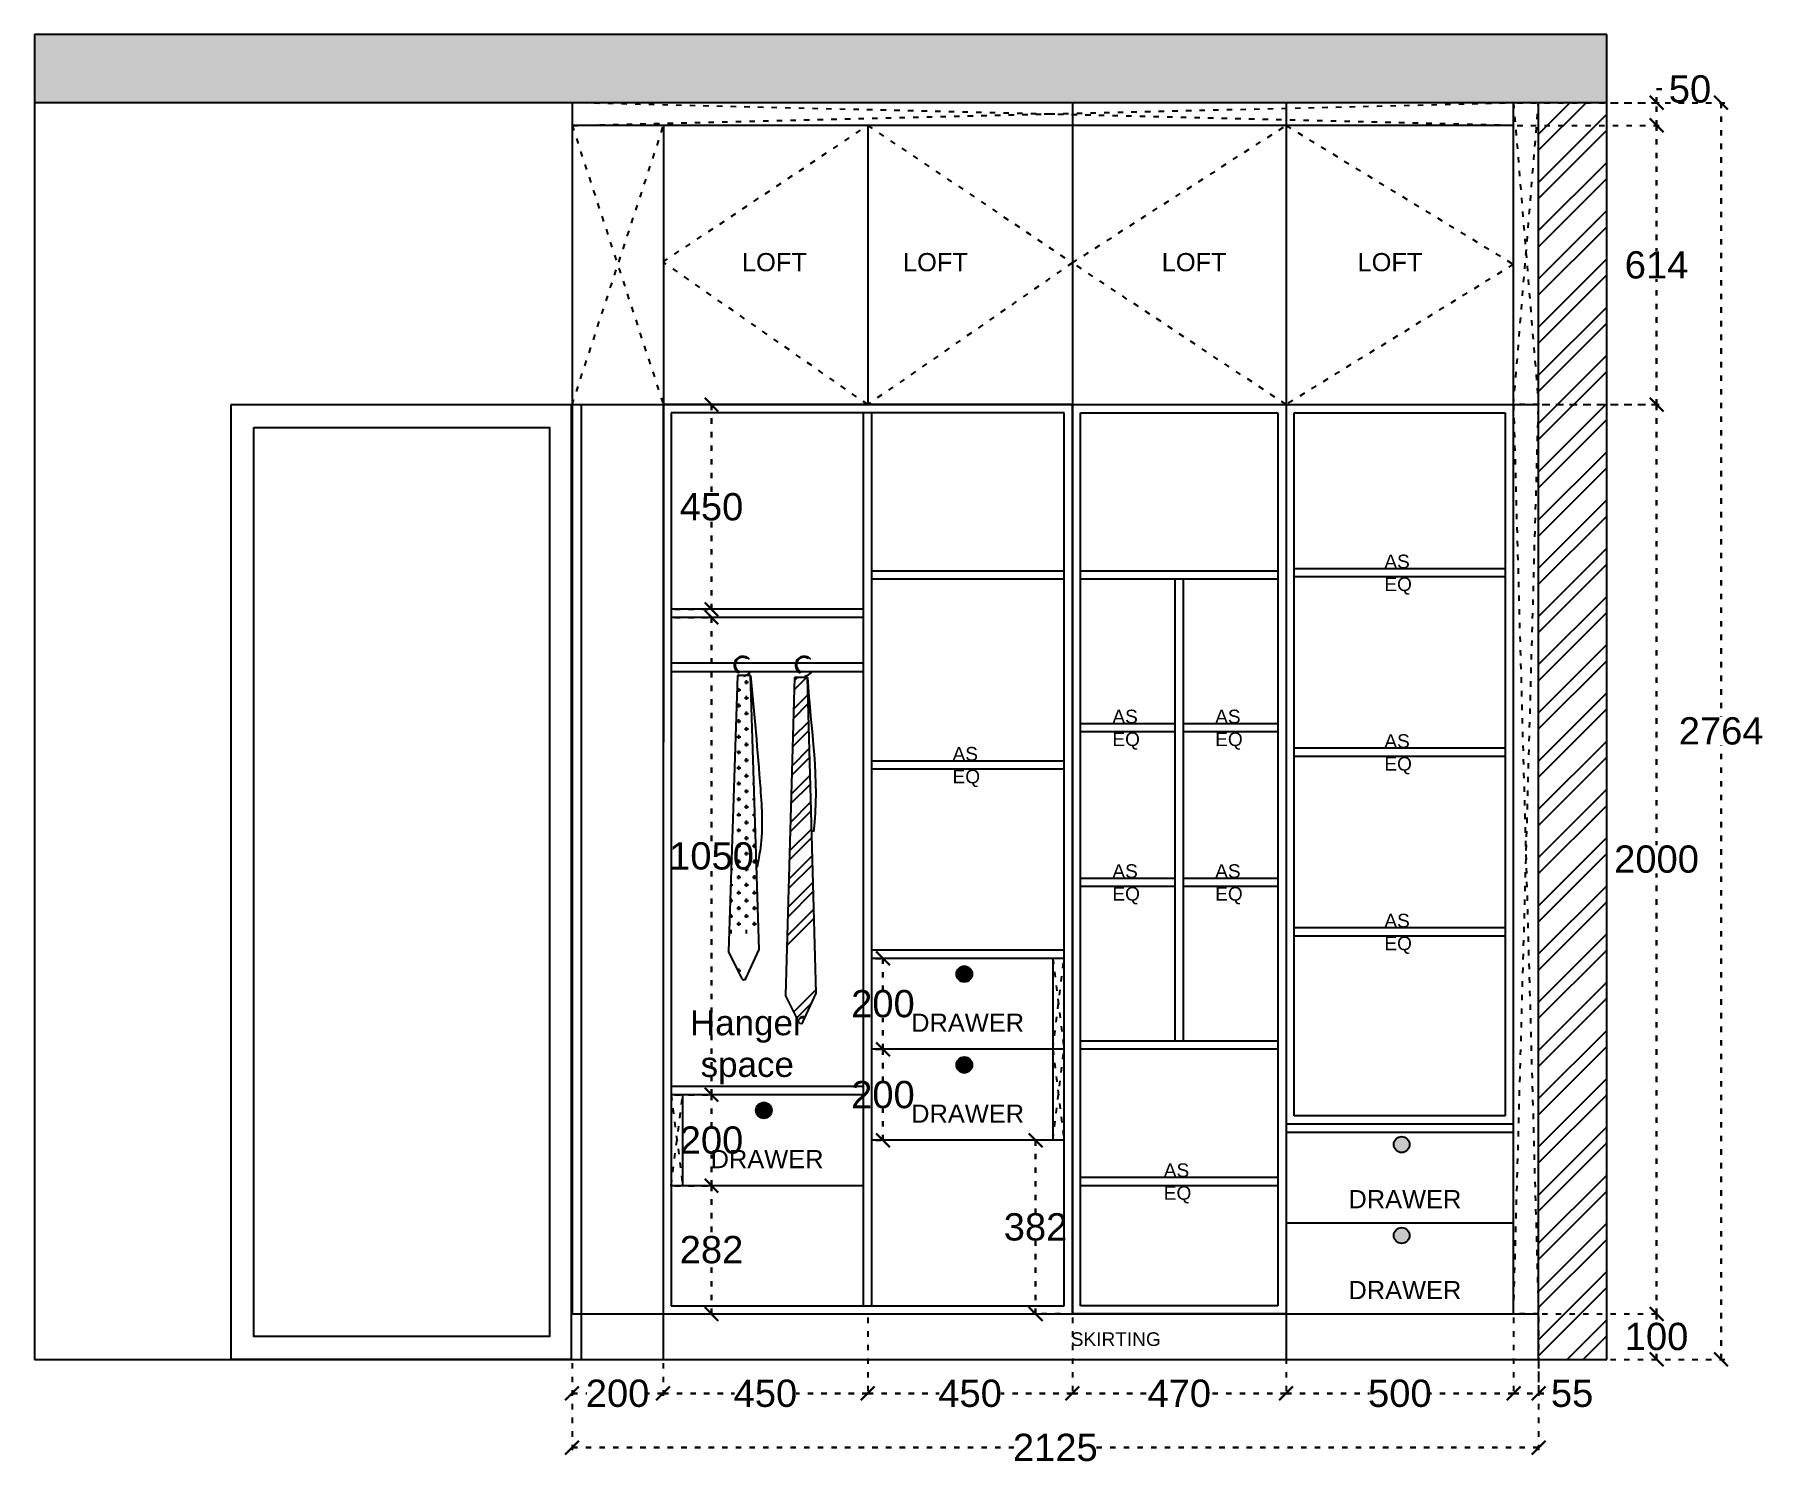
# Model space of a CAD drawing. Header units: millimetres. Extents: x 220712 to 1505573, y -354410 to 241923.
# Drawn here: x 231702 to 235502, y 114550 to 117697 of the extents above; entities that cross this region are included whole.
import ezdxf

# ---------------------------------------------------------------- set-up
doc = ezdxf.new("R2010")
doc.units = ezdxf.units.MM
doc.header["$MEASUREMENT"] = 0
doc.linetypes.add('ACAD_ISO03W100', pattern=[30, 12, -18])
doc.layers.add('Walls', color=253, linetype='Continuous')
doc.layers.add('Words', color=7, linetype='Continuous')
doc.styles.get("Standard").update_dxf_attribs({"font": 'arial.ttf'})
doc.dimstyles.get("Standard").update_dxf_attribs({"dimtxt": 60, "dimasz": 30, "dimexe": 7.75, "dimexo": 8.13, "dimgap": 0.63, "dimtad": 0, "dimtih": 1, "dimtoh": 1, "dimdec": 0, "dimzin": 0, "dimtxsty": 'Standard', "dimblk": 'OBLIQUE', "dimcen": 2.25, "dimclrd": 1, "dimclre": 1, "dimclrt": 1, "dimadec": 0, "dimazin": 0, "dimtfac": 1, "dimtdec": 0, "dimtofl": 0, "dimtmove": 0, "dimatfit": 3, "dimfxl": 1, "dimtolj": 1, "dimtzin": 0, "dimlwd": 30, "dimarcsym": 0})

# ---------------------------------------------------------------- blocks, each defined once
blk = doc.blocks.new('_Oblique')
at = {"color": 0, "linetype": 'ByBlock', "lineweight": -2}
blk.add_line((-0.5, -0.5), (0.5, 0.5), dxfattribs=at)
blk = doc.blocks.new('*D251')
at = {"layer": 'Defpoints', "color": 0, "linetype": 'ACAD_ISO03W100', "transparency": 16777216}
for p in [(233534.5, 114883), (233984.5, 114883), (233534.5, 114708)]:
    blk.add_point(p, dxfattribs=at)
at = {"layer": 'Walls', "color": 1, "linetype": 'ACAD_ISO03W100', "lineweight": -2, "transparency": 16777216}
for p, q in [((233534.5, 114874.9), (233534.5, 114700.2)), ((233984.5, 114874.9), (233984.5, 114700.2))]:
    blk.add_line(p, q, dxfattribs=at)
at = {"layer": 'Walls', "color": 1, "linetype": 'ACAD_ISO03W100', "lineweight": 30, "transparency": 16777216}
for p, q in [((233534.5, 114708), (233691.5, 114708)), ((233984.5, 114708), (233827.5, 114708))]:
    blk.add_line(p, q, dxfattribs=at)
at = {"layer": 'Walls', "color": 1, "linetype": 'ACAD_ISO03W100', "lineweight": 30, "transparency": 16777216, "xscale": 30, "yscale": 30, "zscale": 30, "rotation": 180}
blk.add_blockref('_Oblique', (233534.5, 114708), dxfattribs=at)
at = {"layer": 'Walls', "color": 1, "linetype": 'ACAD_ISO03W100', "lineweight": 30, "transparency": 16777216, "xscale": 30, "yscale": 30, "zscale": 30}
blk.add_blockref('_Oblique', (233984.5, 114708), dxfattribs=at)
at = {"layer": 'Walls', "color": 1, "linetype": 'ACAD_ISO03W100', "transparency": 16777216, "insert": (233759.5, 114708), "char_height": 60, "attachment_point": 5}
blk.add_mtext('\\A1;450', dxfattribs=at)
blk = doc.blocks.new('*D252')
at = {"layer": 'Defpoints', "color": 0, "linetype": 'ACAD_ISO03W100', "transparency": 16777216}
for p in [(233984.5, 114883), (234454.5, 114883), (233984.5, 114708)]:
    blk.add_point(p, dxfattribs=at)
at = {"layer": 'Walls', "color": 1, "linetype": 'ACAD_ISO03W100', "lineweight": -2, "transparency": 16777216}
for p, q in [((233984.5, 114874.9), (233984.5, 114700.2)), ((234454.5, 114874.9), (234454.5, 114700.2))]:
    blk.add_line(p, q, dxfattribs=at)
at = {"layer": 'Walls', "color": 1, "linetype": 'ACAD_ISO03W100', "lineweight": 30, "transparency": 16777216}
for p, q in [((233984.5, 114708), (234151.5, 114708)), ((234454.5, 114708), (234287.5, 114708))]:
    blk.add_line(p, q, dxfattribs=at)
at = {"layer": 'Walls', "color": 1, "linetype": 'ACAD_ISO03W100', "lineweight": 30, "transparency": 16777216, "xscale": 30, "yscale": 30, "zscale": 30, "rotation": 180}
blk.add_blockref('_Oblique', (233984.5, 114708), dxfattribs=at)
at = {"layer": 'Walls', "color": 1, "linetype": 'ACAD_ISO03W100', "lineweight": 30, "transparency": 16777216, "xscale": 30, "yscale": 30, "zscale": 30}
blk.add_blockref('_Oblique', (234454.5, 114708), dxfattribs=at)
at = {"layer": 'Walls', "color": 1, "linetype": 'ACAD_ISO03W100', "transparency": 16777216, "insert": (234219.5, 114708), "char_height": 60, "attachment_point": 5}
blk.add_mtext('\\A1;470', dxfattribs=at)
blk = doc.blocks.new('*D256')
at = {"layer": 'Defpoints', "color": 0, "linetype": 'ACAD_ISO03W100', "transparency": 16777216}
for p in [(234454.5, 114883), (234954.5, 114883), (234454.5, 114708)]:
    blk.add_point(p, dxfattribs=at)
at = {"layer": 'Walls', "color": 1, "linetype": 'ACAD_ISO03W100', "lineweight": -2, "transparency": 16777216}
for p, q in [((234454.5, 114874.9), (234454.5, 114700.2)), ((234954.5, 114874.9), (234954.5, 114700.2))]:
    blk.add_line(p, q, dxfattribs=at)
at = {"layer": 'Walls', "color": 1, "linetype": 'ACAD_ISO03W100', "lineweight": 30, "transparency": 16777216}
for p, q in [((234454.5, 114708), (234637.7, 114708)), ((234954.5, 114708), (234771.3, 114708))]:
    blk.add_line(p, q, dxfattribs=at)
at = {"layer": 'Walls', "color": 1, "linetype": 'ACAD_ISO03W100', "lineweight": 30, "transparency": 16777216, "xscale": 30, "yscale": 30, "zscale": 30, "rotation": 180}
blk.add_blockref('_Oblique', (234454.5, 114708), dxfattribs=at)
at = {"layer": 'Walls', "color": 1, "linetype": 'ACAD_ISO03W100', "lineweight": 30, "transparency": 16777216, "xscale": 30, "yscale": 30, "zscale": 30}
blk.add_blockref('_Oblique', (234954.5, 114708), dxfattribs=at)
at = {"layer": 'Walls', "color": 1, "linetype": 'ACAD_ISO03W100', "transparency": 16777216, "insert": (234704.5, 114708), "char_height": 60, "attachment_point": 5}
blk.add_mtext('\\A1;500', dxfattribs=at)
blk = doc.blocks.new('*D250')
at = {"layer": 'Defpoints', "color": 0, "linetype": 'ACAD_ISO03W100', "transparency": 16777216}
for p in [(233534.5, 114883), (233084.5, 114783), (233534.5, 114708)]:
    blk.add_point(p, dxfattribs=at)
at = {"layer": 'Walls', "color": 1, "linetype": 'ACAD_ISO03W100', "lineweight": -2, "transparency": 16777216}
for p, q in [((233534.5, 114874.9), (233534.5, 114700.2)), ((233084.5, 114774.9), (233084.5, 114700.2))]:
    blk.add_line(p, q, dxfattribs=at)
at = {"layer": 'Walls', "color": 1, "linetype": 'ACAD_ISO03W100', "lineweight": 30, "transparency": 16777216}
for p, q in [((233084.5, 114708), (233241.5, 114708)), ((233534.5, 114708), (233377.5, 114708))]:
    blk.add_line(p, q, dxfattribs=at)
at = {"layer": 'Walls', "color": 1, "linetype": 'ACAD_ISO03W100', "lineweight": 30, "transparency": 16777216, "xscale": 30, "yscale": 30, "zscale": 30, "rotation": 180}
blk.add_blockref('_Oblique', (233084.5, 114708), dxfattribs=at)
at = {"layer": 'Walls', "color": 1, "linetype": 'ACAD_ISO03W100', "lineweight": 30, "transparency": 16777216, "xscale": 30, "yscale": 30, "zscale": 30}
blk.add_blockref('_Oblique', (233534.5, 114708), dxfattribs=at)
at = {"layer": 'Walls', "color": 1, "linetype": 'ACAD_ISO03W100', "transparency": 16777216, "insert": (233309.5, 114708), "char_height": 60, "attachment_point": 5}
blk.add_mtext('\\A1;450', dxfattribs=at)
blk = doc.blocks.new('*D255')
at = {"layer": 'Defpoints', "color": 0, "linetype": 'ACAD_ISO03W100', "transparency": 16777216}
for p in [(234954.5, 114883), (235009.5, 114884.5), (235009.5, 114708)]:
    blk.add_point(p, dxfattribs=at)
at = {"layer": 'Walls', "color": 1, "linetype": 'ACAD_ISO03W100', "lineweight": -2, "transparency": 16777216}
for p, q in [((234954.5, 114874.9), (234954.5, 114700.2)), ((235009.5, 114876.4), (235009.5, 114700.2))]:
    blk.add_line(p, q, dxfattribs=at)
at = {"layer": 'Walls', "color": 1, "linetype": 'ACAD_ISO03W100', "lineweight": 30, "transparency": 16777216}
for p, q in [((234954.5, 114708), (235009.5, 114708)), ((235009.5, 114708), (235039.5, 114708))]:
    blk.add_line(p, q, dxfattribs=at)
at = {"layer": 'Walls', "color": 1, "linetype": 'ACAD_ISO03W100', "lineweight": 30, "transparency": 16777216, "xscale": 30, "yscale": 30, "zscale": 30, "rotation": 180}
blk.add_blockref('_Oblique', (234954.5, 114708), dxfattribs=at)
at = {"layer": 'Walls', "color": 1, "linetype": 'ACAD_ISO03W100', "lineweight": 30, "transparency": 16777216, "xscale": 30, "yscale": 30, "zscale": 30}
blk.add_blockref('_Oblique', (235009.5, 114708), dxfattribs=at)
at = {"layer": 'Walls', "color": 1, "linetype": 'ACAD_ISO03W100', "transparency": 16777216, "insert": (235083.3, 114708), "char_height": 60, "attachment_point": 5}
blk.add_mtext('\\A1;55', dxfattribs=at)
blk = doc.blocks.new('*D257')
at = {"layer": 'Defpoints', "color": 0, "linetype": 'ACAD_ISO03W100', "transparency": 16777216}
for p in [(235009.5, 114883), (235269, 114883), (235009.5, 114783)]:
    blk.add_point(p, dxfattribs=at)
at = {"layer": 'Walls', "color": 1, "linetype": 'ACAD_ISO03W100', "lineweight": -2, "transparency": 16777216}
for p, q in [((235017.6, 114883), (235276.8, 114883)), ((235017.6, 114783), (235276.8, 114783))]:
    blk.add_line(p, q, dxfattribs=at)
at = {"layer": 'Walls', "color": 1, "linetype": 'ACAD_ISO03W100', "lineweight": 30, "transparency": 16777216}
for p, q in [((235269, 114883), (235269, 114864.3)), ((235269, 114783), (235269, 114801.7))]:
    blk.add_line(p, q, dxfattribs=at)
at = {"layer": 'Walls', "color": 1, "linetype": 'ACAD_ISO03W100', "lineweight": 30, "transparency": 16777216, "xscale": 30, "yscale": 30, "zscale": 30}
for p, rotation in [((235269, 114883), 90), ((235269, 114783), 270)]:
    blk.add_blockref('_Oblique', p, dxfattribs=dict(at, rotation=rotation))
at = {"layer": 'Walls', "color": 1, "linetype": 'ACAD_ISO03W100', "transparency": 16777216, "insert": (235269, 114833), "char_height": 60, "attachment_point": 5}
blk.add_mtext('\\A1;100', dxfattribs=at)
blk = doc.blocks.new('*D258')
at = {"layer": 'Defpoints', "color": 0, "linetype": 'ACAD_ISO03W100', "transparency": 16777216}
for p in [(235009.5, 116883), (235269, 116883), (235009.5, 114883)]:
    blk.add_point(p, dxfattribs=at)
at = {"layer": 'Walls', "color": 1, "linetype": 'ACAD_ISO03W100', "lineweight": -2, "transparency": 16777216}
for p, q in [((235017.6, 116883), (235276.8, 116883)), ((235017.6, 114883), (235276.8, 114883))]:
    blk.add_line(p, q, dxfattribs=at)
at = {"layer": 'Walls', "color": 1, "linetype": 'ACAD_ISO03W100', "lineweight": 30, "transparency": 16777216}
for p, q in [((235269, 116883), (235269, 115914.3)), ((235269, 114883), (235269, 115851.7))]:
    blk.add_line(p, q, dxfattribs=at)
at = {"layer": 'Walls', "color": 1, "linetype": 'ACAD_ISO03W100', "lineweight": 30, "transparency": 16777216, "xscale": 30, "yscale": 30, "zscale": 30}
for p, rotation in [((235269, 116883), 90), ((235269, 114883), 270)]:
    blk.add_blockref('_Oblique', p, dxfattribs=dict(at, rotation=rotation))
at = {"layer": 'Walls', "color": 1, "linetype": 'ACAD_ISO03W100', "transparency": 16777216, "insert": (235269, 115883), "char_height": 60, "attachment_point": 5}
blk.add_mtext('\\A1;2000', dxfattribs=at)
blk = doc.blocks.new('*D259')
at = {"layer": 'Defpoints', "color": 0, "linetype": 'ACAD_ISO03W100', "transparency": 16777216}
for p in [(234954.5, 117497), (235269, 117497), (234954.5, 116883)]:
    blk.add_point(p, dxfattribs=at)
at = {"layer": 'Walls', "color": 1, "linetype": 'ACAD_ISO03W100', "lineweight": -2, "transparency": 16777216}
for p, q in [((234962.6, 117497), (235276.8, 117497)), ((234962.6, 116883), (235276.8, 116883))]:
    blk.add_line(p, q, dxfattribs=at)
at = {"layer": 'Walls', "color": 1, "linetype": 'ACAD_ISO03W100', "lineweight": 30, "transparency": 16777216}
for p, q in [((235269, 117497), (235269, 117221.3)), ((235269, 116883), (235269, 117158.7))]:
    blk.add_line(p, q, dxfattribs=at)
at = {"layer": 'Walls', "color": 1, "linetype": 'ACAD_ISO03W100', "lineweight": 30, "transparency": 16777216, "xscale": 30, "yscale": 30, "zscale": 30}
for p, rotation in [((235269, 117497), 90), ((235269, 116883), 270)]:
    blk.add_blockref('_Oblique', p, dxfattribs=dict(at, rotation=rotation))
at = {"layer": 'Walls', "color": 1, "linetype": 'ACAD_ISO03W100', "transparency": 16777216, "insert": (235269, 117190), "char_height": 60, "attachment_point": 5}
blk.add_mtext('\\A1;614', dxfattribs=at)
blk = doc.blocks.new('*D260')
at = {"layer": 'Defpoints', "color": 0, "linetype": 'ACAD_ISO03W100', "transparency": 16777216}
for p in [(234954.5, 117547), (235269, 117547), (234954.5, 117497)]:
    blk.add_point(p, dxfattribs=at)
at = {"layer": 'Walls', "color": 1, "linetype": 'ACAD_ISO03W100', "lineweight": 30, "transparency": 16777216}
for p, q in [((235269, 117547), (235269, 117577)), ((235269, 117577), (235299, 117577)), ((235269, 117497), (235269, 117547))]:
    blk.add_line(p, q, dxfattribs=at)
at = {"layer": 'Walls', "color": 1, "linetype": 'ACAD_ISO03W100', "lineweight": -2, "transparency": 16777216}
for p, q in [((234962.63, 117547), (235276.75, 117547)), ((234962.63, 117497), (235276.75, 117497))]:
    blk.add_line(p, q, dxfattribs=at)
at = {"layer": 'Walls', "color": 1, "linetype": 'ACAD_ISO03W100', "lineweight": 30, "transparency": 16777216, "xscale": 30, "yscale": 30, "zscale": 30}
for p, rotation in [((235269, 117547), 90), ((235269, 117497), 270)]:
    blk.add_blockref('_Oblique', p, dxfattribs=dict(at, rotation=rotation))
at = {"layer": 'Walls', "color": 1, "linetype": 'ACAD_ISO03W100', "transparency": 16777216, "insert": (235342.50176, 117577), "char_height": 60, "attachment_point": 5}
blk.add_mtext('\\A1;50', dxfattribs=at)
blk = doc.blocks.new('*D254')
at = {"layer": 'Defpoints', "color": 0, "linetype": 'ACAD_ISO03W100', "transparency": 16777216}
for p in [(232884.5, 114783), (235009.5, 114783), (235009.5, 114589)]:
    blk.add_point(p, dxfattribs=at)
at = {"layer": 'Walls', "color": 1, "linetype": 'ACAD_ISO03W100', "lineweight": -2, "transparency": 16777216}
for p, q in [((232884.5, 114774.9), (232884.5, 114581.2)), ((235009.5, 114774.9), (235009.5, 114581.2))]:
    blk.add_line(p, q, dxfattribs=at)
at = {"layer": 'Walls', "color": 1, "linetype": 'ACAD_ISO03W100', "lineweight": 30, "transparency": 16777216}
for p, q in [((232884.5, 114589), (233856, 114589)), ((235009.5, 114589), (234037.9, 114589))]:
    blk.add_line(p, q, dxfattribs=at)
at = {"layer": 'Walls', "color": 1, "linetype": 'ACAD_ISO03W100', "lineweight": 30, "transparency": 16777216, "xscale": 30, "yscale": 30, "zscale": 30, "rotation": 180}
blk.add_blockref('_Oblique', (232884.5, 114589), dxfattribs=at)
at = {"layer": 'Walls', "color": 1, "linetype": 'ACAD_ISO03W100', "lineweight": 30, "transparency": 16777216, "xscale": 30, "yscale": 30, "zscale": 30}
blk.add_blockref('_Oblique', (235009.5, 114589), dxfattribs=at)
at = {"layer": 'Walls', "color": 1, "linetype": 'ACAD_ISO03W100', "transparency": 16777216, "insert": (233947, 114589), "char_height": 60, "attachment_point": 5}
blk.add_mtext('\\A1;2125', dxfattribs=at)
blk = doc.blocks.new('*D261')
at = {"layer": 'Defpoints', "color": 0, "linetype": 'ACAD_ISO03W100', "transparency": 16777216}
for p in [(235159.5, 117547), (235159.5, 114783), (235411, 114783)]:
    blk.add_point(p, dxfattribs=at)
at = {"layer": 'Walls', "color": 1, "linetype": 'ACAD_ISO03W100', "lineweight": -2, "transparency": 16777216}
for p, q in [((235167.6, 117547), (235418.8, 117547)), ((235167.6, 114783), (235418.8, 114783))]:
    blk.add_line(p, q, dxfattribs=at)
at = {"layer": 'Walls', "color": 1, "linetype": 'ACAD_ISO03W100', "lineweight": 30, "transparency": 16777216}
for p, q in [((235411, 117547), (235411, 116196.3)), ((235411, 114783), (235411, 116133.7))]:
    blk.add_line(p, q, dxfattribs=at)
at = {"layer": 'Walls', "color": 1, "linetype": 'ACAD_ISO03W100', "lineweight": 30, "transparency": 16777216, "xscale": 30, "yscale": 30, "zscale": 30}
for p, rotation in [((235411, 117547), 90), ((235411, 114783), 270)]:
    blk.add_blockref('_Oblique', p, dxfattribs=dict(at, rotation=rotation))
at = {"layer": 'Walls', "color": 1, "linetype": 'ACAD_ISO03W100', "transparency": 16777216, "insert": (235411, 116165), "char_height": 60, "attachment_point": 5}
blk.add_mtext('\\A1;2764', dxfattribs=at)
blk = doc.blocks.new('*D253')
at = {"layer": 'Defpoints', "color": 0, "linetype": 'ACAD_ISO03W100', "transparency": 16777216}
for p in [(232884.5, 114783), (233084.5, 114783), (233084.5, 114708)]:
    blk.add_point(p, dxfattribs=at)
at = {"layer": 'Walls', "color": 1, "linetype": 'ACAD_ISO03W100', "lineweight": -2, "transparency": 16777216}
for p, q in [((232884.5, 114774.9), (232884.5, 114700.2)), ((233084.5, 114774.9), (233084.5, 114700.2))]:
    blk.add_line(p, q, dxfattribs=at)
at = {"layer": 'Walls', "color": 1, "linetype": 'ACAD_ISO03W100', "lineweight": 30, "transparency": 16777216}
for p, q in [((232884.5, 114708), (232917.2, 114708)), ((233084.5, 114708), (233051.8, 114708))]:
    blk.add_line(p, q, dxfattribs=at)
at = {"layer": 'Walls', "color": 1, "linetype": 'ACAD_ISO03W100', "lineweight": 30, "transparency": 16777216, "xscale": 30, "yscale": 30, "zscale": 30, "rotation": 180}
blk.add_blockref('_Oblique', (232884.5, 114708), dxfattribs=at)
at = {"layer": 'Walls', "color": 1, "linetype": 'ACAD_ISO03W100', "lineweight": 30, "transparency": 16777216, "xscale": 30, "yscale": 30, "zscale": 30}
blk.add_blockref('_Oblique', (233084.5, 114708), dxfattribs=at)
at = {"layer": 'Walls', "color": 1, "linetype": 'ACAD_ISO03W100', "transparency": 16777216, "insert": (232984.5, 114708), "char_height": 60, "attachment_point": 5}
blk.add_mtext('\\A1;200', dxfattribs=at)
blk = doc.blocks.new('*D262')
at = {"layer": 'Defpoints', "color": 0, "linetype": 'ACAD_ISO03W100', "transparency": 16777216}
for p in [(233102.5, 115165), (233102.5, 114883), (233191, 114883)]:
    blk.add_point(p, dxfattribs=at)
at = {"layer": 'Walls', "color": 1, "linetype": 'ACAD_ISO03W100', "lineweight": -2, "transparency": 16777216}
for p, q in [((233110.6, 115165), (233198.8, 115165)), ((233110.6, 114883), (233198.8, 114883))]:
    blk.add_line(p, q, dxfattribs=at)
at = {"layer": 'Walls', "color": 1, "linetype": 'ACAD_ISO03W100', "lineweight": 30, "transparency": 16777216}
for p, q in [((233191, 115165), (233191, 115055.3)), ((233191, 114883), (233191, 114992.7))]:
    blk.add_line(p, q, dxfattribs=at)
at = {"layer": 'Walls', "color": 1, "linetype": 'ACAD_ISO03W100', "lineweight": 30, "transparency": 16777216, "xscale": 30, "yscale": 30, "zscale": 30}
for p, rotation in [((233191, 115165), 90), ((233191, 114883), 270)]:
    blk.add_blockref('_Oblique', p, dxfattribs=dict(at, rotation=rotation))
at = {"layer": 'Walls', "color": 1, "linetype": 'ACAD_ISO03W100', "transparency": 16777216, "insert": (233191, 115024), "char_height": 60, "attachment_point": 5}
blk.add_mtext('\\A1;282', dxfattribs=at)
blk = doc.blocks.new('*D263')
at = {"layer": 'Defpoints', "color": 0, "linetype": 'ACAD_ISO03W100', "transparency": 16777216}
for p in [(233102.5, 115365), (233191, 115365), (233102.5, 115165)]:
    blk.add_point(p, dxfattribs=at)
at = {"layer": 'Walls', "color": 1, "linetype": 'ACAD_ISO03W100', "lineweight": -2, "transparency": 16777216}
for p, q in [((233110.6, 115365), (233198.8, 115365)), ((233110.6, 115165), (233198.8, 115165))]:
    blk.add_line(p, q, dxfattribs=at)
at = {"layer": 'Walls', "color": 1, "linetype": 'ACAD_ISO03W100', "lineweight": 30, "transparency": 16777216}
for p, q in [((233191, 115365), (233191, 115296.3)), ((233191, 115165), (233191, 115233.7))]:
    blk.add_line(p, q, dxfattribs=at)
at = {"layer": 'Walls', "color": 1, "linetype": 'ACAD_ISO03W100', "lineweight": 30, "transparency": 16777216, "xscale": 30, "yscale": 30, "zscale": 30}
for p, rotation in [((233191, 115365), 90), ((233191, 115165), 270)]:
    blk.add_blockref('_Oblique', p, dxfattribs=dict(at, rotation=rotation))
at = {"layer": 'Walls', "color": 1, "linetype": 'ACAD_ISO03W100', "transparency": 16777216, "insert": (233191, 115265), "char_height": 60, "attachment_point": 5}
blk.add_mtext('\\A1;200', dxfattribs=at)
blk = doc.blocks.new('*D264')
at = {"layer": 'Defpoints', "color": 0, "linetype": 'ACAD_ISO03W100', "transparency": 16777216}
for p in [(233102.5, 116415), (233191, 116415), (233102.5, 115365)]:
    blk.add_point(p, dxfattribs=at)
at = {"layer": 'Walls', "color": 1, "linetype": 'ACAD_ISO03W100', "lineweight": -2, "transparency": 16777216}
for p, q in [((233110.6, 116415), (233198.8, 116415)), ((233110.6, 115365), (233198.8, 115365))]:
    blk.add_line(p, q, dxfattribs=at)
at = {"layer": 'Walls', "color": 1, "linetype": 'ACAD_ISO03W100', "lineweight": 30, "transparency": 16777216}
for p, q in [((233191, 116415), (233191, 115921.3)), ((233191, 115365), (233191, 115858.7))]:
    blk.add_line(p, q, dxfattribs=at)
at = {"layer": 'Walls', "color": 1, "linetype": 'ACAD_ISO03W100', "lineweight": 30, "transparency": 16777216, "xscale": 30, "yscale": 30, "zscale": 30}
for p, rotation in [((233191, 116415), 90), ((233191, 115365), 270)]:
    blk.add_blockref('_Oblique', p, dxfattribs=dict(at, rotation=rotation))
at = {"layer": 'Walls', "color": 1, "linetype": 'ACAD_ISO03W100', "transparency": 16777216, "insert": (233191, 115890), "char_height": 60, "attachment_point": 5}
blk.add_mtext('\\A1;1050', dxfattribs=at)
blk = doc.blocks.new('*D265')
at = {"layer": 'Defpoints', "color": 0, "linetype": 'ACAD_ISO03W100', "transparency": 16777216}
for p in [(233102.5, 116883), (233191, 116883), (233102.5, 116433)]:
    blk.add_point(p, dxfattribs=at)
at = {"layer": 'Walls', "color": 1, "linetype": 'ACAD_ISO03W100', "lineweight": -2, "transparency": 16777216}
for p, q in [((233110.6, 116883), (233198.8, 116883)), ((233110.6, 116433), (233198.8, 116433))]:
    blk.add_line(p, q, dxfattribs=at)
at = {"layer": 'Walls', "color": 1, "linetype": 'ACAD_ISO03W100', "lineweight": 30, "transparency": 16777216}
for p, q in [((233191, 116883), (233191, 116689.3)), ((233191, 116433), (233191, 116626.7))]:
    blk.add_line(p, q, dxfattribs=at)
at = {"layer": 'Walls', "color": 1, "linetype": 'ACAD_ISO03W100', "lineweight": 30, "transparency": 16777216, "xscale": 30, "yscale": 30, "zscale": 30}
for p, rotation in [((233191, 116883), 90), ((233191, 116433), 270)]:
    blk.add_blockref('_Oblique', p, dxfattribs=dict(at, rotation=rotation))
at = {"layer": 'Walls', "color": 1, "linetype": 'ACAD_ISO03W100', "transparency": 16777216, "insert": (233191, 116658), "char_height": 60, "attachment_point": 5}
blk.add_mtext('\\A1;450', dxfattribs=at)
blk = doc.blocks.new('*D266')
at = {"layer": 'Defpoints', "color": 0, "linetype": 'ACAD_ISO03W100', "transparency": 16777216}
for p in [(233966.5, 115265), (233903.5, 114883), (233966.5, 114883)]:
    blk.add_point(p, dxfattribs=at)
at = {"layer": 'Walls', "color": 1, "linetype": 'ACAD_ISO03W100', "lineweight": -2, "transparency": 16777216}
for p, q in [((233958.4, 115265), (233895.8, 115265)), ((233958.4, 114883), (233895.8, 114883))]:
    blk.add_line(p, q, dxfattribs=at)
at = {"layer": 'Walls', "color": 1, "linetype": 'ACAD_ISO03W100', "lineweight": 30, "transparency": 16777216}
for p, q in [((233903.5, 115265), (233903.5, 115105.3)), ((233903.5, 114883), (233903.5, 115042.7))]:
    blk.add_line(p, q, dxfattribs=at)
at = {"layer": 'Walls', "color": 1, "linetype": 'ACAD_ISO03W100', "lineweight": 30, "transparency": 16777216, "xscale": 30, "yscale": 30, "zscale": 30}
for p, rotation in [((233903.5, 115265), 90), ((233903.5, 114883), 270)]:
    blk.add_blockref('_Oblique', p, dxfattribs=dict(at, rotation=rotation))
at = {"layer": 'Walls', "color": 1, "linetype": 'ACAD_ISO03W100', "transparency": 16777216, "insert": (233903.5, 115074), "char_height": 60, "attachment_point": 5}
blk.add_mtext('\\A1;382', dxfattribs=at)
blk = doc.blocks.new('*D267')
at = {"layer": 'Defpoints', "color": 0, "linetype": 'ACAD_ISO03W100', "transparency": 16777216}
for p in [(233543.5, 115465), (233568, 115465), (233543.5, 115265)]:
    blk.add_point(p, dxfattribs=at)
at = {"layer": 'Walls', "color": 1, "linetype": 'ACAD_ISO03W100', "lineweight": -2, "transparency": 16777216}
for p, q in [((233551.6, 115465), (233575.8, 115465)), ((233551.6, 115265), (233575.8, 115265))]:
    blk.add_line(p, q, dxfattribs=at)
at = {"layer": 'Walls', "color": 1, "linetype": 'ACAD_ISO03W100', "lineweight": 30, "transparency": 16777216}
for p, q in [((233568, 115465), (233568, 115396.3)), ((233568, 115265), (233568, 115333.7))]:
    blk.add_line(p, q, dxfattribs=at)
at = {"layer": 'Walls', "color": 1, "linetype": 'ACAD_ISO03W100', "lineweight": 30, "transparency": 16777216, "xscale": 30, "yscale": 30, "zscale": 30}
for p, rotation in [((233568, 115465), 90), ((233568, 115265), 270)]:
    blk.add_blockref('_Oblique', p, dxfattribs=dict(at, rotation=rotation))
at = {"layer": 'Walls', "color": 1, "linetype": 'ACAD_ISO03W100', "transparency": 16777216, "insert": (233568, 115365), "char_height": 60, "attachment_point": 5}
blk.add_mtext('\\A1;200', dxfattribs=at)
blk = doc.blocks.new('*D268')
at = {"layer": 'Defpoints', "color": 0, "linetype": 'ACAD_ISO03W100', "transparency": 16777216}
for p in [(233543.5, 115665), (233568, 115665), (233543.5, 115465)]:
    blk.add_point(p, dxfattribs=at)
at = {"layer": 'Walls', "color": 1, "linetype": 'ACAD_ISO03W100', "lineweight": -2, "transparency": 16777216}
for p, q in [((233551.6, 115665), (233575.8, 115665)), ((233551.6, 115465), (233575.8, 115465))]:
    blk.add_line(p, q, dxfattribs=at)
at = {"layer": 'Walls', "color": 1, "linetype": 'ACAD_ISO03W100', "lineweight": 30, "transparency": 16777216}
for p, q in [((233568, 115665), (233568, 115596.3)), ((233568, 115465), (233568, 115533.7))]:
    blk.add_line(p, q, dxfattribs=at)
at = {"layer": 'Walls', "color": 1, "linetype": 'ACAD_ISO03W100', "lineweight": 30, "transparency": 16777216, "xscale": 30, "yscale": 30, "zscale": 30}
for p, rotation in [((233568, 115665), 90), ((233568, 115465), 270)]:
    blk.add_blockref('_Oblique', p, dxfattribs=dict(at, rotation=rotation))
at = {"layer": 'Walls', "color": 1, "linetype": 'ACAD_ISO03W100', "transparency": 16777216, "insert": (233568, 115565), "char_height": 60, "attachment_point": 5}
blk.add_mtext('\\A1;200', dxfattribs=at)

msp = doc.modelspace()

# ---------------------------------------------------------------- hatches: boundary and pattern name
at = {"layer": 'Walls', "linetype": 'ACAD_ISO03W100', "true_color": 0xc7c8ca}
h = msp.add_hatch(dxfattribs=at)
h.set_pattern_fill('AR-SAND', color=9, scale=10)
h.set_pattern_definition([(37.5, (5632, 0), (-0.6299336, 19.2682377), [0, -15.2, 0, -17, 0, -16.25]), (7.5, (5632, 0), (17.697767, 28.2214607), [0, -8.2, 0, -13.7, 0, -5.25]), (327.5, (5619.7, 0), (31.1414186, 0.0565905), [0, -5, 0, -18, 0, -23.5]), (317.5, (5619.7, 0), (30.061266, 8.7767556), [0, -2.5, 0, -11.8, 0, -13.5])])
h.paths.add_polyline_path([(235159.5, 117697), (231702.5, 117697), (231702.5, 117547), (235159.5, 117547)])
h = msp.add_hatch(dxfattribs=at)
h.set_pattern_fill('ANSI32', color=9, scale=200)
h.set_pattern_definition([(45, (5632, 0), (-53.033009, 53.033009), []), (45, (5667.355, 0), (-53.033009, 53.033009), [])])
h.paths.add_polyline_path([(235159.5, 117547), (235009.5, 117547), (235009.5, 114783), (235159.5, 114783)])
at = {"layer": 'Walls', "linetype": 'ByBlock', "true_color": 0x000000}
h = msp.add_hatch(color=18, dxfattribs=at)
h.dxf.hatch_style = 1
h.set_gradient(color1=(255, 255, 255), color2=(199, 200, 202), name='INVSPHERICAL')
h.paths.add_polyline_path([(233729.5, 115630.6, 1), (233764.5, 115630.6, 1)])
h = msp.add_hatch(color=18, dxfattribs=at)
h.dxf.hatch_style = 1
h.set_gradient(color1=(255, 255, 255), color2=(199, 200, 202), name='INVSPHERICAL')
h.paths.add_polyline_path([(233729.5, 115430.6, 1), (233764.5, 115430.6, 1)])
h = msp.add_hatch(color=18, dxfattribs=at)
h.dxf.hatch_style = 1
h.set_gradient(color1=(255, 255, 255), color2=(199, 200, 202), name='INVSPHERICAL')
h.paths.add_polyline_path([(233288.5, 115330.6, 1), (233323.5, 115330.6, 1)])
at = {"layer": 'Walls', "true_color": 0xc7c8ca}
h = msp.add_hatch(color=9, dxfattribs=at)
h.dxf.hatch_style = 1
h.set_gradient(name='INVSPHERICAL')
h.paths.add_polyline_path([(234726, 115055.5, 1), (234691, 115055.5, 1)])
h.paths.add_polyline_path([(234726, 115255.5, 1), (234691, 115255.5, 1)])

# ---------------------------------------------------------------- linework, layer by layer
at = {"color": 18, "true_color": 0x000000}
for p, q in [((233248.3, 116287.4), (233228.2, 115680)), ((233276.6, 116287.4), (233248.3, 116287.4)), ((233251, 116285.3), (233251, 116287.4)), ((233263.9, 116272.5), (233272.5, 116272.5)), ((233268.2, 116268.2), (233268.2, 116276.7)), ((233296.1, 115684.4), (233276.6, 116287.4)), ((233373.7, 116282.6), (233353.5, 115583.9)), ((233372.9, 116255.3), (233400.2, 116282.6)), ((233373.5, 116276.1), (233380, 116282.6)), ((233402, 116282.6), (233373.7, 116282.6)), ((233421.5, 115588.3), (233402, 116282.6)), ((233247.3, 116255.3), (233255.3, 116255.3)), ((233251, 116251), (233251, 116259.6)), ((233251, 116216.7), (233251, 116225.3)), ((233263.9, 116238.2), (233272.5, 116238.2)), ((233268.2, 116233.9), (233268.2, 116242.5)), ((233371.1, 116192.9), (233403.6, 116225.4)), ((233371.7, 116213.7), (233403, 116245)), ((233246.7, 116221), (233255.3, 116221)), ((233246.7, 116186.7), (233255.3, 116186.7)), ((233251, 116182.4), (233251, 116191)), ((233263.9, 116203.9), (233272.5, 116203.9)), ((233268.2, 116199.6), (233268.2, 116208.2)), ((233369.9, 116151.3), (233404.7, 116186.1)), ((233246.7, 116152.4), (233255.3, 116152.4)), ((233251, 116148.2), (233251, 116156.7)), ((233263.9, 116169.6), (233272.5, 116169.6)), ((233268.2, 116165.3), (233268.2, 116173.9)), ((233369.3, 116130.5), (233405.2, 116166.4)), ((233246.7, 116118.2), (233255.3, 116118.2)), ((233251, 116113.9), (233251, 116122.4)), ((233263.9, 116135.3), (233272.5, 116135.3)), ((233268.2, 116131), (233268.2, 116139.6)), ((233281, 116118.2), (233282.1, 116118.2)), ((233368.1, 116088.8), (233406.4, 116127.1)), ((233246.7, 116083.9), (233255.3, 116083.9)), ((233251, 116079.6), (233251, 116088.2)), ((233263.9, 116101), (233272.5, 116101)), ((233268.2, 116096.7), (233268.2, 116105.3)), ((233268.2, 116062.4), (233268.2, 116071)), ((233281, 116083.9), (233283.2, 116083.9)), ((233367.5, 116068), (233406.9, 116107.5)), ((233246.7, 116049.6), (233255.3, 116049.6)), ((233251, 116045.3), (233251, 116053.9)), ((233263.9, 116066.7), (233272.5, 116066.7)), ((233268.2, 116028.1), (233268.2, 116036.7)), ((233281, 116049.6), (233284.3, 116049.6)), ((233365.7, 116005.6), (233408.6, 116048.5)), ((233366.3, 116026.4), (233408, 116068.2)), ((233246.7, 116015.3), (233255.3, 116015.3)), ((233251, 116011), (233251, 116019.6)), ((233263.9, 116032.4), (233272.5, 116032.4)), ((233263.9, 115998.1), (233272.5, 115998.1)), ((233268.2, 115993.9), (233268.2, 116002.4)), ((233281, 116015.3), (233285.4, 116015.3)), ((233285.3, 116011), (233285.3, 116018.9)), ((233364.5, 115964), (233409.7, 116009.2)), ((233237.6, 115963.8), (233238.2, 115963.8)), ((233246.7, 115981), (233255.3, 115981)), ((233251, 115976.7), (233251, 115985.3)), ((233263.9, 115963.8), (233272.5, 115963.8)), ((233268.2, 115959.6), (233268.2, 115968.1)), ((233281, 115981), (233286.5, 115981)), ((233285.3, 115976.7), (233285.3, 115985.3)), ((233363.9, 115943.2), (233410.2, 115989.5)), ((233236.4, 115929.6), (233238.2, 115929.6)), ((233246.7, 115946.7), (233255.3, 115946.7)), ((233251, 115942.4), (233251, 115951)), ((233263.9, 115929.6), (233272.5, 115929.6)), ((233268.2, 115925.3), (233268.2, 115933.8)), ((233281, 115946.7), (233287.7, 115946.7)), ((233285.3, 115942.4), (233285.3, 115951)), ((233362.1, 115880.8), (233411.9, 115930.6)), ((233362.7, 115901.6), (233411.3, 115950.2)), ((233235.3, 115895.3), (233238.2, 115895.3)), ((233246.7, 115912.4), (233255.3, 115912.4)), ((233251, 115908.1), (233251, 115916.7)), ((233251, 115873.8), (233251, 115882.4)), ((233263.9, 115895.3), (233272.5, 115895.3)), ((233268.2, 115891), (233268.2, 115899.6)), ((233281, 115912.4), (233288.8, 115912.4)), ((233285.3, 115908.1), (233285.3, 115916.7)), ((233285.3, 115873.8), (233285.3, 115882.4)), ((233360.9, 115839.2), (233413, 115891.3)), ((233234.2, 115861), (233238.2, 115861)), ((233246.7, 115878.1), (233255.3, 115878.1)), ((233246.7, 115843.8), (233255.3, 115843.8)), ((233251, 115839.5), (233251, 115848.1)), ((233263.9, 115861), (233272.5, 115861)), ((233268.2, 115856.7), (233268.2, 115865.3)), ((233281, 115878.1), (233289.6, 115878.1)), ((233281, 115843.8), (233289.6, 115843.8)), ((233285.3, 115839.5), (233285.3, 115848.1)), ((233360.3, 115818.4), (233413.5, 115871.6)), ((233233, 115826.7), (233238.2, 115826.7)), ((233233.9, 115822.4), (233233.9, 115831)), ((233246.7, 115809.5), (233255.3, 115809.5)), ((233251, 115805.3), (233251, 115813.8)), ((233263.9, 115826.7), (233272.5, 115826.7)), ((233268.2, 115822.4), (233268.2, 115831)), ((233281, 115809.5), (233289.6, 115809.5)), ((233285.3, 115805.3), (233285.3, 115813.8)), ((233358.5, 115755.9), (233415.2, 115812.7)), ((233359.1, 115776.7), (233414.6, 115832.3)), ((233231.9, 115792.4), (233238.2, 115792.4)), ((233233.9, 115788.1), (233233.9, 115796.7)), ((233246.7, 115775.3), (233255.3, 115775.3)), ((233251, 115771), (233251, 115779.5)), ((233263.9, 115792.4), (233272.5, 115792.4)), ((233268.2, 115788.1), (233268.2, 115796.7)), ((233281, 115775.3), (233289.6, 115775.3)), ((233285.3, 115771), (233285.3, 115779.5)), ((233357.3, 115714.3), (233416.3, 115773.4)), ((233230.7, 115758.1), (233238.2, 115758.1)), ((233233.9, 115753.8), (233233.9, 115762.4)), ((233246.7, 115741), (233255.3, 115741)), ((233251, 115736.7), (233251, 115745.3)), ((233263.9, 115758.1), (233272.5, 115758.1)), ((233268.2, 115753.8), (233268.2, 115762.4)), ((233281, 115741), (233289.6, 115741)), ((233285.3, 115736.7), (233285.3, 115745.3)), ((233356.7, 115693.5), (233416.8, 115753.7)), ((233233.9, 115719.5), (233233.9, 115728.1)), ((233268.2, 115719.5), (233268.2, 115728.1)), ((233258.3, 115620.6), (233228.2, 115680)), ((233266.4, 115620.7), (233296.1, 115684.4)), ((233249.4, 115638.1), (233255.3, 115638.1)), ((233251, 115634.9), (233251, 115642.4)), ((233263.9, 115620.9), (233266.5, 115620.9)), ((233268.2, 115624.5), (233268.2, 115625.2)), ((233383.7, 115524), (233353.5, 115583.9)), ((233372.1, 115547.3), (233421.3, 115596.5)), ((233391.7, 115524.6), (233421.5, 115588.3)), ((233378.9, 115533.9), (233411.2, 115566.2))]:
    msp.add_line(p, q, dxfattribs=at)
for centre in [(233249.5, 116295.3), (233384.4, 116295.3)]:
    msp.add_circle(centre, 1.99, dxfattribs=at)
for centre, radius, start, end in [((233259.7, 116310.4), 18.9, 58.8889, 230.4094), ((233259.7, 116310.4), 16.8, 58.8889, 230.4094), ((233258, 116307.7), 22, 40.831, 58.8889), ((233394.6, 116310.4), 18.9, 58.8889, 230.4094), ((233394.6, 116310.4), 16.8, 58.8889, 230.4094), ((233393, 116307.7), 22, 40.831, 58.8889), ((233258, 116307.7), 22, 278.1438, 325.0188), ((233393, 116307.7), 22, 278.1438, 325.0188), ((233262.3, 115622.6), 4.5, 206.9159, 334.9388), ((233387.6, 115526.3), 4.54, 207.2494, 343.2419)]:
    msp.add_arc(centre, radius, start, end, dxfattribs=at)
msp.add_spline([(233276.6, 116287.4), (233298.5, 116037.7), (233298.5, 115907.8), (233290.8, 115865.8)], degree=3, dxfattribs=at)
msp.add_open_spline([(233402, 116282.6), (233409.1, 116169.9), (233428.9, 116057.1), (233415.5, 115943.3)], degree=3, dxfattribs=at)
at = {"layer": 'Walls', "color": 18, "true_color": 0x000000}
for p, q in [((231702.5, 117697), (231702.5, 114783)), ((235159.5, 117697), (231702.5, 117697)), ((235159.5, 114783), (235159.5, 117697)), ((235159.5, 117547), (231702.5, 117547)), ((232884.5, 117547), (232884.5, 114883)), ((233984.5, 117547), (233984.5, 114883)), ((234454.5, 117547), (234454.5, 114783)), ((234954.5, 114883), (234954.5, 117547)), ((235009.5, 114783), (235009.5, 117547)), ((234954.5, 117497), (232884.5, 117497)), ((233085.6, 117497), (233084.5, 114783)), ((233534.5, 117497), (233534.5, 116883)), ((232134.5, 116883), (235009.5, 116883)), ((232134.5, 114783), (232134.5, 116883)), ((232904.5, 116883), (232904.5, 114883)), ((234210.5, 115483), (234210.5, 116499)), ((234228.5, 115483), (234228.5, 116499)), ((233102.5, 116315), (233525.5, 116315)), ((233525.5, 116295), (233102.5, 116295)), ((234454.5, 115301), (234954.5, 115301)), ((234454.5, 115283), (234954.5, 115283)), ((234454.5, 115083), (234954.5, 115083)), ((232884.5, 114883), (233464.5, 114883)), ((233464.5, 114883), (235009.5, 114883)), ((231702.5, 114783), (233464.5, 114783)), ((233464.5, 114783), (235159.5, 114783))]:
    msp.add_line(p, q, dxfattribs=at)
at = {"layer": 'Walls', "color": 18, "linetype": 'ByBlock', "true_color": 0x000000}
for p, q in [((233966.5, 116865), (233102.5, 116865)), ((233102.5, 116865), (233102.5, 114901)), ((233525.5, 114901), (233525.5, 116865)), ((233543.5, 114901), (233543.5, 116865)), ((233966.5, 114901), (233966.5, 116865)), ((234002.5, 116865), (234436.5, 116865)), ((234002.5, 114901), (234002.5, 116865)), ((234436.5, 116865), (234436.5, 114901)), ((234472.5, 116865), (234936.5, 116865)), ((234472.5, 115319), (234472.5, 116865)), ((234936.5, 116865), (234936.5, 115319)), ((233966.5, 116517), (233543.5, 116517)), ((233966.5, 116499), (233543.5, 116499)), ((233966.5, 116499), (233543.5, 116499)), ((234436.5, 116517), (234002.5, 116517)), ((234436.5, 116499), (234002.5, 116499)), ((234436.5, 116499), (234002.5, 116499)), ((234936.5, 116522), (234472.5, 116522)), ((234936.5, 116504), (234472.5, 116504)), ((233525.5, 116433), (233102.5, 116433)), ((233525.5, 116415), (233102.5, 116415)), ((234210.5, 116181), (234002.5, 116181)), ((234210.5, 116163), (234002.5, 116163)), ((234436.5, 116181), (234228.5, 116181)), ((234436.5, 116163), (234228.5, 116163)), ((234936.5, 116127), (234472.5, 116127)), ((234936.5, 116109), (234472.5, 116109)), ((233966.5, 116099), (233543.5, 116099)), ((233966.5, 116081), (233543.5, 116081)), ((234210.5, 115841), (234002.5, 115841)), ((234210.5, 115823), (234002.5, 115823)), ((234436.5, 115841), (234228.5, 115841)), ((234436.5, 115823), (234228.5, 115823)), ((234936.5, 115732), (234472.5, 115732)), ((234936.5, 115714), (234472.5, 115714)), ((233966.5, 115683), (233543.5, 115683)), ((233966.5, 115665), (233543.5, 115665)), ((233941.5, 115665), (233941.5, 115265)), ((233966.5, 115465), (233543.5, 115465)), ((234436.5, 115483), (234002.5, 115483)), ((234436.5, 115465), (234002.5, 115465)), ((233525.5, 115383), (233102.5, 115383)), ((233525.5, 115365), (233102.5, 115365)), ((233127.5, 115365), (233127.5, 115165)), ((234936.5, 115319), (234472.5, 115319)), ((233966.5, 115265), (233543.5, 115265)), ((233525.5, 115165), (233102.5, 115165)), ((234436.5, 115183), (234002.5, 115183)), ((234436.5, 115165), (234002.5, 115165)), ((233102.5, 114901), (233966.5, 114901)), ((234436.5, 114901), (234002.5, 114901)), ((232904.5, 114883), (232904.5, 114783))]:
    msp.add_line(p, q, dxfattribs=at)
at = {"layer": 'Walls', "color": 240, "linetype": 'ACAD_ISO03W100', "true_color": 0xed1f24}
for points in [[(232884.5, 117497), (234954.5, 117547), (234954.5, 117497), (232884.5, 117547)], [(234954.5, 117547), (235009.5, 116883), (234954.5, 116883), (235009.5, 117547)], [(232884.5, 116883), (233085.6, 117497), (232884.5, 117497), (233085.3, 116883)], [(234954.5, 116883), (235009.5, 114883), (234954.5, 114883), (235009.5, 116883)], [(233941.5, 115665), (233966.5, 115465), (233941.5, 115465), (233966.5, 115665)], [(233941.5, 115465), (233966.5, 115265), (233941.5, 115265), (233966.5, 115465)], [(233102.5, 115365), (233127.5, 115165), (233102.5, 115165), (233127.5, 115365)]]:
    msp.add_lwpolyline(points, dxfattribs=at)
at = {"layer": 'Walls', "color": 9, "linetype": 'ACAD_ISO03W100', "true_color": 0xc7c8ca}
for points in [[(233534.5, 117497), (233984.5, 117195), (233534.5, 116883), (233084.5, 117197), (233534.5, 117497)], [(234454.5, 117497), (234954.5, 117191.5), (234454.5, 116883), (233984.5, 117195), (234454.5, 117497)]]:
    msp.add_lwpolyline(points, dxfattribs=at)
at = {"layer": 'Walls', "color": 9, "true_color": 0xc7c8ca}
for points in [[(232134.5, 116883), (232882.5, 116883), (232882.5, 114783), (232134.5, 114783)], [(232184.5, 116833), (232834.5, 116833), (232834.5, 114833), (232184.5, 114833)]]:
    msp.add_lwpolyline(points, close=True, dxfattribs=at)
at = {"layer": 'Walls', "color": 18, "linetype": 'ByBlock', "true_color": 0x000000}
for points in [[(233084.5, 114883), (233984.5, 114883), (233984.5, 116883), (233084.5, 116883)], [(233984.5, 116883), (234454.5, 116883), (234454.5, 114883), (233984.5, 114883)]]:
    msp.add_lwpolyline(points, close=True, dxfattribs=at)
at = {"layer": 'Walls', "color": 18, "true_color": 0x000000}
for centre in [(233747, 115630.6), (233747, 115430.6), (233306, 115330.6), (234708.5, 115255.5), (234708.5, 115055.5)]:
    msp.add_circle(centre, 17.5, dxfattribs=at)

# ---------------------------------------------------------------- texts
at = {"color": 7, "char_height": 40, "attachment_point": 1}
for s, width, insert in [('\\pxqc;LOFT', 462.73, (233098, 117216.4)), ('\\pxqc;LOFT', 462.73, (233452, 117216.4)), ('\\pxqc;LOFT', 462.73, (234021, 117216.4)), ('\\pxqc;LOFT', 462.73, (234451.5, 117216.4)), ('DRAWER', 246.425, (233630, 115543.5)), ('DRAWER', 246.425, (233630, 115343.5)), ('DRAWER', 246.425, (233189, 115243.5)), ('DRAWER', 246.425, (234591.5, 115155.4)), ('DRAWER', 246.425, (234591.5, 114955.4))]:
    msp.add_mtext_dynamic_manual_height_columns(s, width=width, gutter_width=1213, heights=[0], dxfattribs=dict(at, insert=insert))
at = {"color": 18, "true_color": 0x000000, "insert": (233981, 114842.5), "char_height": 30, "attachment_point": 1}
msp.add_mtext_dynamic_manual_height_columns('SKIRTING', width=2764.543, gutter_width=1, heights=[238.1], dxfattribs=at)
at = {"layer": 'Words', "color": 0, "attachment_point": 1}
for s, width, heights, insert, char_height in [('AS\\PEQ', 1178.022, [0], (234670.5, 116553), 30), ('AS\\PEQ', 1178.022, [0], (234072.5, 116212), 30), ('AS\\PEQ', 1178.022, [0], (234298.5, 116212), 30), ('AS\\PEQ', 1178.022, [0], (234670.5, 116158), 30), ('AS\\PEQ', 1178.022, [0], (233721, 116130), 30), ('AS\\PEQ', 1178.022, [0], (234072.5, 115872), 30), ('AS\\PEQ', 1178.022, [0], (234298.5, 115872), 30), ('AS\\PEQ', 1178.022, [0], (234670.5, 115763), 30), ('\\pxqc;Hanger space  ', 324.313, [440.1], (233107.5, 115550.9), 55), ('AS\\PEQ', 1178.022, [0], (234185.5, 115214), 30)]:
    msp.add_mtext_dynamic_manual_height_columns(s, width=width, gutter_width=866.4, heights=heights, dxfattribs=dict(at, insert=insert, char_height=char_height))

# ---------------------------------------------------------------- dimensions: what is measured, and where the dimension line sits
at = {"layer": 'Walls', "color": 240, "linetype": 'ACAD_ISO03W100', "true_color": 0xed1f24}
for base, p1, p2, picture, middle in [((235269, 117547), (234954.5, 117497), (234954.5, 117547), '*D260', (235342.5, 117577)), ((235411, 114783), (235159.5, 117547), (235159.5, 114783), '*D261', (235411, 116165)), ((235269, 117497), (234954.5, 116883), (234954.5, 117497), '*D259', (235269, 117190)), ((233191, 116883), (233102.5, 116433), (233102.5, 116883), '*D265', (233191, 116658)), ((235269, 116883), (235009.5, 114883), (235009.5, 116883), '*D258', (235269, 115883)), ((233568, 115665), (233543.5, 115465), (233543.5, 115665), '*D268', (233568, 115565)), ((233568, 115465), (233543.5, 115265), (233543.5, 115465), '*D267', (233568, 115365)), ((233191, 115365), (233102.5, 115165), (233102.5, 115365), '*D263', (233191, 115265)), ((233903.5, 114883), (233966.5, 115265), (233966.5, 114883), '*D266', (233903.5, 115074)), ((233191, 114883), (233102.5, 115165), (233102.5, 114883), '*D262', (233191, 115024)), ((235269, 114883), (235009.5, 114783), (235009.5, 114883), '*D257', (235269, 114833))]:
    dim = msp.add_linear_dim(base=base, p1=p1, p2=p2, angle=90, dimstyle='Standard', dxfattribs=at)
    dim.commit()
    dim.dimension.update_dxf_attribs({"geometry": picture, "text_midpoint": middle})
dim = msp.add_linear_dim(base=(233191, 116415), p1=(233102.5, 115365), p2=(233102.5, 116415), angle=90, dimstyle='Standard', dxfattribs=at)
dim.commit()
dim.dimension.update_dxf_attribs({"geometry": '*D264', "text_midpoint": (233191, 115890), "dimtype": 160})
for base, p1, p2, picture, middle in [((233534.5, 114708), (233084.5, 114783), (233534.5, 114883), '*D250', (233309.5, 114708)), ((235009.5, 114708), (234954.5, 114883), (235009.5, 114884.5), '*D255', (235083.3, 114708)), ((235009.5, 114589), (232884.5, 114783), (235009.5, 114783), '*D254', (233947, 114589))]:
    dim = msp.add_linear_dim(base=base, p1=p1, p2=p2, dimstyle='Standard', dxfattribs=at)
    dim.commit()
    dim.dimension.update_dxf_attribs({"geometry": picture, "text_midpoint": middle})
at = {"layer": 'Walls', "color": 9, "linetype": 'ACAD_ISO03W100', "true_color": 0xc7c8ca}
for base, p1, p2, picture, middle in [((233534.5, 114708), (233984.5, 114883), (233534.5, 114883), '*D251', (233759.5, 114708)), ((233984.5, 114708), (234454.5, 114883), (233984.5, 114883), '*D252', (234219.5, 114708)), ((234454.5, 114708), (234954.5, 114883), (234454.5, 114883), '*D256', (234704.5, 114708))]:
    dim = msp.add_linear_dim(base=base, p1=p1, p2=p2, dimstyle='Standard', dxfattribs=at)
    dim.commit()
    dim.dimension.update_dxf_attribs({"geometry": picture, "text_midpoint": middle})
at = {"layer": 'Walls', "color": 18, "linetype": 'ACAD_ISO03W100', "true_color": 0x000000}
dim = msp.add_linear_dim(base=(233084.5, 114708), p1=(232884.5, 114783), p2=(233084.5, 114783), dimstyle='Standard', dxfattribs=at)
dim.commit()
dim.dimension.update_dxf_attribs({"geometry": '*D253', "text_midpoint": (232984.5, 114708)})

doc.saveas('drawing.dxf')
